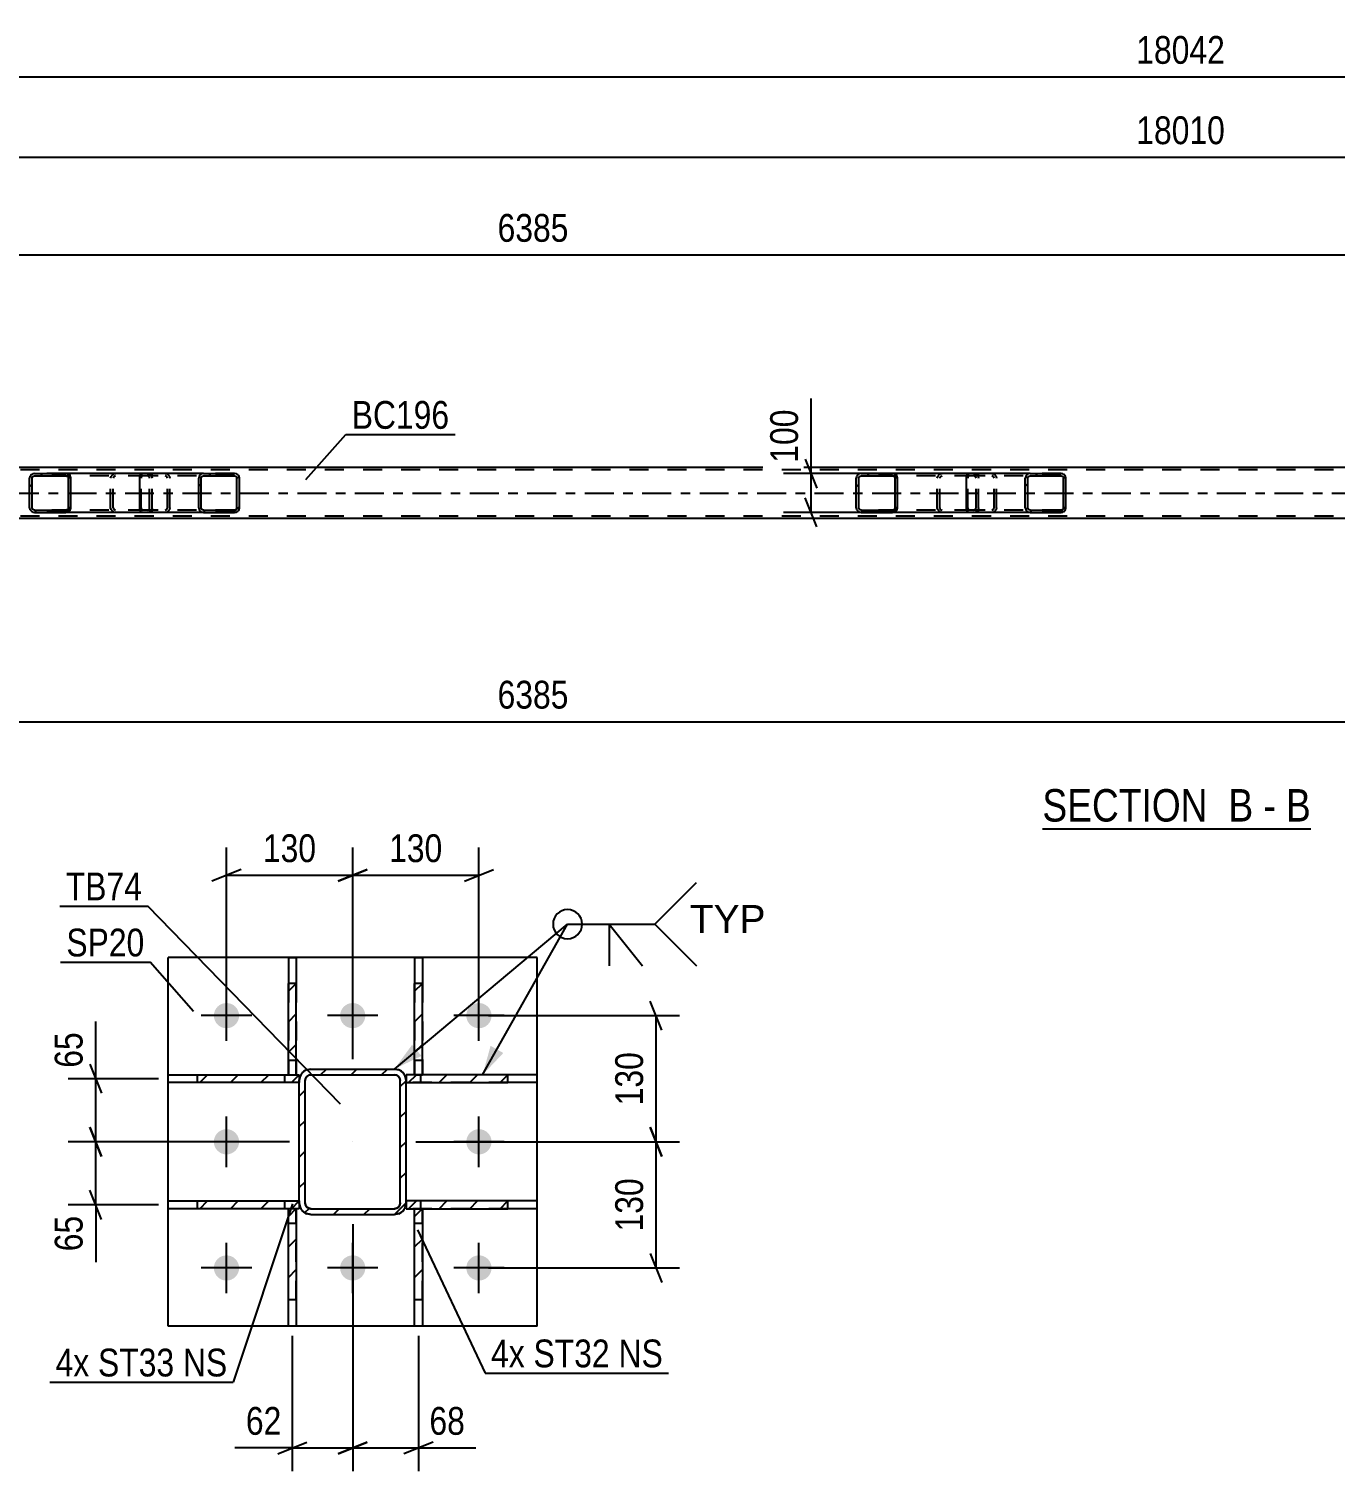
# Model space of a CAD drawing. Header units: millimetres. Extents: x 0 to 841, y 0 to 594.
# Drawn here: x 316.3 to 450.8, y 145.2 to 293.8 of the extents above; entities that cross this region are included whole.
import ezdxf

# ---------------------------------------------------------------- set-up
doc = ezdxf.new("R2010")
doc.units = ezdxf.units.MM
doc.linetypes.add('DXK_LINE_DOT2', pattern=[3.9198, 1.9599, -1.9599])
doc.linetypes.add('DXK_LINE_DOT3', pattern=[5.9187, 2.979, -0.9799, 0.9799, -0.9799])
doc.styles.add('Arial', font='ARIAL.TTF', dxfattribs={"height": 0.2})
doc.styles.add('Arial Narrow', font='ARIALN.TTF', dxfattribs={"height": 0.2})

# ---------------------------------------------------------------- blocks, each defined once
blk = doc.blocks.new('Unknown-303386140-12 - 2646')
at = {"color": 6, "linetype": 'Continuous'}
blk.add_line((420.64, 211.38), (448.29, 211.38), dxfattribs=at)
at = {"color": 0, "linetype": 'Continuous'}
for points in [[(438.75, 212.13), (438.75, 215.63), (420.64, 215.63), (420.64, 212.13)], [(442.36, 212.13), (442.36, 215.63), (439.8, 215.63), (439.8, 212.13)], [(444.68, 212.13), (444.68, 215.63), (443.41, 215.63), (443.41, 212.13)], [(448.29, 212.13), (448.29, 215.63), (445.73, 215.63), (445.73, 212.13)]]:
    blk.add_wipeout(points, dxfattribs=at)
at = {"color": 7, "linetype": 'Continuous', "style": 'Arial Narrow'}
for s, p in [('SECTION ', (420.64, 212.13)), ('B', (439.8, 212.13)), ('B', (445.73, 212.13)), ('-', (443.41, 212.13))]:
    blk.add_text(s, height=3.34, dxfattribs=at).set_placement(p)
blk = doc.blocks.new('Part-303386140-2713 - 2646')
at = {"linetype": 'Continuous'}
h = blk.add_hatch(dxfattribs=at)
h.set_pattern_fill('', scale=0.7, style=0, pattern_type=0)
h.set_pattern_definition([(45, (423.0315, 247.6885), (-1.57154, 1.57154), [])])
h.paths.add_polyline_path([(423.07, 247.5), (423.03, 247.69), (422.92, 247.84), (422.76, 247.95), (422.57, 247.98), (419.38, 247.98), (419.19, 247.95), (419.03, 247.84), (418.92, 247.69), (418.88, 247.5), (418.88, 244.46), (418.92, 244.28), (419.03, 244.13), (419.19, 244.02), (419.38, 243.98), (422.57, 243.98), (422.76, 244.02), (422.92, 244.13), (423.03, 244.28), (423.07, 244.46)])
h.paths.add_polyline_path([(422.8, 244.37), (422.74, 244.3), (422.66, 244.24), (422.57, 244.22), (419.38, 244.22), (419.29, 244.24), (419.21, 244.3), (419.15, 244.37), (419.13, 244.46), (419.13, 247.5), (419.15, 247.6), (419.21, 247.67), (419.29, 247.73), (419.38, 247.74), (422.57, 247.74), (422.66, 247.73), (422.74, 247.67), (422.8, 247.6), (422.82, 247.5), (422.82, 244.46)])
at = {"color": 2, "linetype": 'Continuous'}
for p, q in [((412.81, 247.5), (412.83, 247.69)), ((412.81, 244.46), (412.81, 247.5)), ((412.83, 247.69), (412.89, 247.84)), ((412.89, 247.84), (412.98, 247.95)), ((412.98, 247.95), (413.08, 247.98)), ((419.38, 247.98), (413.08, 247.98)), ((418.92, 247.69), (418.88, 247.5)), ((418.88, 244.46), (418.88, 247.5)), ((419.13, 247.5), (419.15, 247.6)), ((419.13, 244.46), (419.13, 247.5)), ((419.15, 247.6), (419.21, 247.67)), ((419.38, 247.98), (419.19, 247.95)), ((419.21, 247.67), (419.29, 247.73)), ((419.29, 247.73), (419.38, 247.74)), ((419.38, 247.98), (422.57, 247.98)), ((419.38, 247.74), (422.57, 247.74)), ((422.76, 247.95), (422.57, 247.98)), ((422.57, 247.74), (422.66, 247.73)), ((422.66, 247.73), (422.74, 247.67)), ((422.74, 247.67), (422.8, 247.6)), ((422.8, 247.6), (422.82, 247.5)), ((422.82, 244.46), (422.82, 247.5)), ((423.07, 247.5), (423.03, 247.69)), ((423.07, 244.46), (423.07, 247.5)), ((412.83, 244.28), (412.81, 244.46)), ((412.89, 244.13), (412.83, 244.28)), ((412.98, 244.02), (412.89, 244.13)), ((413.08, 243.98), (412.98, 244.02)), ((419.38, 243.98), (413.08, 243.98)), ((418.88, 244.46), (418.92, 244.28)), ((419.15, 244.37), (419.13, 244.46)), ((419.21, 244.3), (419.15, 244.37)), ((419.19, 244.02), (419.38, 243.98)), ((419.29, 244.24), (419.21, 244.3)), ((419.38, 244.22), (419.29, 244.24)), ((419.38, 244.22), (422.57, 244.22)), ((419.38, 243.98), (422.57, 243.98)), ((422.66, 244.24), (422.57, 244.22)), ((422.57, 243.98), (422.76, 244.02)), ((422.74, 244.3), (422.66, 244.24)), ((422.8, 244.37), (422.74, 244.3)), ((422.82, 244.46), (422.8, 244.37)), ((423.03, 244.28), (423.07, 244.46))]:
    blk.add_line(p, q, dxfattribs=at)
at = {"color": 7, "linetype": 'DXK_LINE_DOT2'}
for p, q in [((412.96, 247.6), (412.95, 247.5)), ((412.95, 244.46), (412.95, 247.5)), ((412.99, 247.67), (412.96, 247.6)), ((413.03, 247.73), (412.99, 247.67)), ((413.08, 247.74), (413.03, 247.73)), ((422.57, 247.74), (413.08, 247.74)), ((414.07, 247.74), (414.07, 247.98)), ((415.42, 247.98), (415.61, 247.95)), ((415.51, 247.73), (415.42, 247.74)), ((415.59, 247.67), (415.51, 247.73)), ((415.65, 247.6), (415.59, 247.67)), ((415.67, 247.5), (415.65, 247.6)), ((415.67, 244.46), (415.67, 247.5)), ((415.88, 247.69), (415.92, 247.5)), ((415.92, 244.46), (415.92, 247.5)), ((422.57, 247.98), (419.38, 247.98)), ((412.95, 244.46), (412.96, 244.37)), ((412.96, 244.37), (412.99, 244.3)), ((412.99, 244.3), (413.03, 244.24)), ((413.03, 244.24), (413.08, 244.22)), ((422.57, 244.22), (413.08, 244.22)), ((415.42, 243.98), (413.08, 243.98)), ((414.07, 243.98), (414.07, 244.22)), ((415.42, 244.22), (415.51, 244.24)), ((415.61, 244.02), (415.42, 243.98)), ((415.51, 244.24), (415.59, 244.3)), ((415.59, 244.3), (415.65, 244.37)), ((415.65, 244.37), (415.67, 244.46)), ((415.92, 244.46), (415.88, 244.28)), ((422.57, 243.98), (419.38, 243.98))]:
    blk.add_line(p, q, dxfattribs=at)
for centre, start, end in [((415.43, 247.49), 23.8494, 68.8059), ((415.43, 244.48), 291.1941, 336.1506)]:
    blk.add_arc(centre, 0.492, start, end, dxfattribs=at)
at = {"color": 2, "linetype": 'Continuous'}
for centre, start, end in [((419.37, 247.49), 111.1941, 156.1506), ((422.58, 247.49), 23.8494, 68.8059), ((419.37, 244.48), 203.8494, 248.8059), ((422.58, 244.48), 291.1941, 336.1506)]:
    blk.add_arc(centre, 0.492, start, end, dxfattribs=at)
blk = doc.blocks.new('Part-303386140-2718 - 2646')
at = {"color": 2, "linetype": 'Continuous'}
for p, q in [((764.21, 248.62), (95.33, 248.62)), ((495.09, 243.34), (245.69, 243.34))]:
    blk.add_line(p, q, dxfattribs=at)
at = {"color": 7, "linetype": 'DXK_LINE_DOT2'}
for p, q in [((764.21, 248.38), (95.33, 248.38)), ((764.21, 243.58), (95.33, 243.58))]:
    blk.add_line(p, q, dxfattribs=at)
at = {"color": 7, "linetype": 'DXK_LINE_DOT3'}
blk.add_line((95.33, 245.98), (764.21, 245.98), dxfattribs=at)
blk = doc.blocks.new('Part-303386140-2829 - 2646')
at = {"linetype": 'Continuous'}
h = blk.add_hatch(dxfattribs=at)
h.set_pattern_fill('', scale=0.7, style=0, pattern_type=0)
h.set_pattern_definition([(45, (320.5523, 247.6885), (-1.57154, 1.57154), [])])
h.paths.add_polyline_path([(320.59, 247.5), (320.55, 247.69), (320.44, 247.84), (320.28, 247.95), (320.08, 247.98), (316.85, 247.98), (316.65, 247.95), (316.48, 247.84), (316.37, 247.69), (316.33, 247.5), (316.33, 244.46), (316.37, 244.28), (316.48, 244.13), (316.65, 244.02), (316.85, 243.98), (320.08, 243.98), (320.28, 244.02), (320.44, 244.13), (320.55, 244.28), (320.59, 244.46)])
h.paths.add_polyline_path([(320.32, 244.37), (320.26, 244.3), (320.18, 244.24), (320.08, 244.22), (316.85, 244.22), (316.75, 244.24), (316.66, 244.3), (316.61, 244.37), (316.59, 244.46), (316.59, 247.5), (316.61, 247.6), (316.66, 247.67), (316.75, 247.73), (316.85, 247.74), (320.08, 247.74), (320.18, 247.73), (320.26, 247.67), (320.32, 247.6), (320.34, 247.5), (320.34, 244.46)])
at = {"color": 2, "linetype": 'Continuous'}
for p, q in [((316.37, 247.69), (316.33, 247.5)), ((316.33, 244.46), (316.33, 247.5)), ((316.59, 247.5), (316.61, 247.6)), ((316.59, 244.46), (316.59, 247.5)), ((316.61, 247.6), (316.66, 247.67)), ((316.85, 247.98), (316.65, 247.95)), ((316.66, 247.67), (316.75, 247.73)), ((316.75, 247.73), (316.85, 247.74)), ((316.85, 247.98), (320.08, 247.98)), ((316.85, 247.74), (320.08, 247.74)), ((327.95, 247.98), (320.08, 247.98)), ((320.28, 247.95), (320.08, 247.98)), ((320.08, 247.74), (320.18, 247.73)), ((320.18, 247.73), (320.26, 247.67)), ((320.26, 247.67), (320.32, 247.6)), ((320.32, 247.6), (320.34, 247.5)), ((320.34, 244.46), (320.34, 247.5)), ((320.59, 247.5), (320.55, 247.69)), ((320.59, 244.46), (320.59, 247.5)), ((316.33, 244.46), (316.37, 244.28)), ((316.61, 244.37), (316.59, 244.46)), ((316.66, 244.3), (316.61, 244.37)), ((316.65, 244.02), (316.85, 243.98)), ((316.75, 244.24), (316.66, 244.3)), ((316.85, 244.22), (316.75, 244.24)), ((316.85, 244.22), (320.08, 244.22)), ((316.85, 243.98), (320.08, 243.98)), ((320.18, 244.24), (320.08, 244.22)), ((320.08, 243.98), (320.28, 244.02)), ((327.95, 243.98), (320.08, 243.98)), ((320.26, 244.3), (320.18, 244.24)), ((320.32, 244.37), (320.26, 244.3)), ((320.34, 244.46), (320.32, 244.37)), ((320.55, 244.28), (320.59, 244.46))]:
    blk.add_line(p, q, dxfattribs=at)
at = {"color": 7, "linetype": 'DXK_LINE_DOT2'}
for p, q in [((320.08, 247.98), (316.85, 247.98)), ((328.43, 247.74), (316.85, 247.74)), ((324.68, 247.5), (324.72, 247.69)), ((324.68, 244.46), (324.68, 247.5)), ((324.96, 247.6), (324.94, 247.5)), ((324.94, 244.46), (324.94, 247.5)), ((325.01, 247.67), (324.96, 247.6)), ((325, 247.95), (325.19, 247.98)), ((325.1, 247.73), (325.01, 247.67)), ((325.19, 247.74), (325.1, 247.73)), ((328.43, 247.98), (327.95, 247.98)), ((328.43, 247.98), (328.63, 247.95)), ((328.53, 247.73), (328.43, 247.74)), ((328.61, 247.67), (328.53, 247.73)), ((328.67, 247.6), (328.61, 247.67)), ((328.69, 247.5), (328.67, 247.6)), ((328.69, 244.46), (328.69, 247.5)), ((328.9, 247.69), (328.94, 247.5)), ((328.94, 244.46), (328.94, 247.5)), ((328.43, 244.22), (316.85, 244.22)), ((320.08, 243.98), (316.85, 243.98)), ((324.72, 244.28), (324.68, 244.46)), ((324.94, 244.46), (324.96, 244.37)), ((324.96, 244.37), (325.01, 244.3)), ((325.19, 243.98), (325, 244.02)), ((325.01, 244.3), (325.1, 244.24)), ((325.1, 244.24), (325.19, 244.22)), ((328.43, 243.98), (327.95, 243.98)), ((328.43, 244.22), (328.53, 244.24)), ((328.63, 244.02), (328.43, 243.98)), ((328.53, 244.24), (328.61, 244.3)), ((328.61, 244.3), (328.67, 244.37)), ((328.67, 244.37), (328.69, 244.46)), ((328.94, 244.46), (328.9, 244.28))]:
    blk.add_line(p, q, dxfattribs=at)
at = {"color": 2, "linetype": 'Continuous'}
for centre, start, end in [((316.83, 247.48), 110.7584, 155.6801), ((320.1, 247.48), 24.32, 69.2417), ((316.83, 244.49), 204.32, 249.2417), ((320.1, 244.49), 290.7584, 335.6801)]:
    blk.add_arc(centre, 0.496, start, end, dxfattribs=at)
at = {"color": 7, "linetype": 'DXK_LINE_DOT2'}
for centre, start, end in [((325.18, 247.48), 110.7584, 155.6801), ((328.45, 247.48), 24.32, 69.2417), ((325.18, 244.49), 204.32, 249.2417), ((328.45, 244.49), 290.7584, 335.6801)]:
    blk.add_arc(centre, 0.496, start, end, dxfattribs=at)
blk = doc.blocks.new('Part-303386140-2853 - 2646')
at = {"linetype": 'Continuous'}
h = blk.add_hatch(dxfattribs=at)
h.set_pattern_fill('', scale=0.7, style=0, pattern_type=0)
h.set_pattern_definition([(45, (405.6865, 247.6885), (-1.57154, 1.57154), [])])
h.paths.add_polyline_path([(405.73, 247.5), (405.69, 247.69), (405.58, 247.84), (405.41, 247.95), (405.21, 247.98), (401.98, 247.98), (401.78, 247.95), (401.62, 247.84), (401.51, 247.69), (401.47, 247.5), (401.47, 244.46), (401.51, 244.28), (401.62, 244.13), (401.78, 244.02), (401.98, 243.98), (405.21, 243.98), (405.41, 244.02), (405.58, 244.13), (405.69, 244.28), (405.73, 244.46)])
h.paths.add_polyline_path([(405.45, 244.37), (405.4, 244.3), (405.31, 244.24), (405.21, 244.22), (401.98, 244.22), (401.88, 244.24), (401.8, 244.3), (401.74, 244.37), (401.72, 244.46), (401.72, 247.5), (401.74, 247.6), (401.8, 247.67), (401.88, 247.73), (401.98, 247.74), (405.21, 247.74), (405.31, 247.73), (405.4, 247.67), (405.45, 247.6), (405.47, 247.5), (405.47, 244.46)])
at = {"color": 2, "linetype": 'Continuous'}
for p, q in [((401.51, 247.69), (401.47, 247.5)), ((401.47, 244.46), (401.47, 247.5)), ((401.72, 247.5), (401.74, 247.6)), ((401.72, 244.46), (401.72, 247.5)), ((401.74, 247.6), (401.8, 247.67)), ((401.98, 247.98), (401.78, 247.95)), ((401.8, 247.67), (401.88, 247.73)), ((401.88, 247.73), (401.98, 247.74)), ((401.98, 247.98), (405.21, 247.98)), ((401.98, 247.74), (405.21, 247.74)), ((413.08, 247.98), (405.21, 247.98)), ((405.41, 247.95), (405.21, 247.98)), ((405.21, 247.74), (405.31, 247.73)), ((405.31, 247.73), (405.4, 247.67)), ((405.4, 247.67), (405.45, 247.6)), ((405.45, 247.6), (405.47, 247.5)), ((405.47, 244.46), (405.47, 247.5)), ((405.73, 247.5), (405.69, 247.69)), ((405.73, 244.46), (405.73, 247.5)), ((401.47, 244.46), (401.51, 244.28)), ((401.74, 244.37), (401.72, 244.46)), ((401.8, 244.3), (401.74, 244.37)), ((401.78, 244.02), (401.98, 243.98)), ((401.88, 244.24), (401.8, 244.3)), ((401.98, 244.22), (401.88, 244.24)), ((401.98, 244.22), (405.21, 244.22)), ((401.98, 243.98), (405.21, 243.98)), ((405.31, 244.24), (405.21, 244.22)), ((405.21, 243.98), (405.41, 244.02)), ((413.08, 243.98), (405.21, 243.98)), ((405.4, 244.3), (405.31, 244.24)), ((405.45, 244.37), (405.4, 244.3)), ((405.47, 244.46), (405.45, 244.37)), ((405.69, 244.28), (405.73, 244.46))]:
    blk.add_line(p, q, dxfattribs=at)
at = {"color": 7, "linetype": 'DXK_LINE_DOT2'}
for p, q in [((405.21, 247.98), (401.98, 247.98)), ((413.56, 247.74), (401.98, 247.74)), ((409.82, 247.5), (409.86, 247.69)), ((409.82, 244.46), (409.82, 247.5)), ((410.09, 247.6), (410.07, 247.5)), ((410.07, 244.46), (410.07, 247.5)), ((410.15, 247.67), (410.09, 247.6)), ((410.13, 247.95), (410.33, 247.98)), ((410.15, 247.67), (410.17, 247.69)), ((410.17, 247.69), (410.23, 247.73)), ((410.23, 247.73), (410.33, 247.74)), ((413.56, 247.98), (413.08, 247.98)), ((413.56, 247.98), (413.76, 247.95)), ((413.66, 247.73), (413.56, 247.74)), ((413.74, 247.67), (413.66, 247.73)), ((413.8, 247.6), (413.74, 247.67)), ((413.82, 247.5), (413.8, 247.6)), ((413.82, 244.46), (413.82, 247.5)), ((414.04, 247.69), (414.07, 247.5)), ((414.07, 244.46), (414.07, 247.5)), ((413.56, 244.22), (401.98, 244.22)), ((405.21, 243.98), (401.98, 243.98)), ((409.86, 244.28), (409.82, 244.46)), ((410.07, 244.46), (410.09, 244.37)), ((410.09, 244.37), (410.15, 244.3)), ((410.33, 243.98), (410.13, 244.02)), ((410.15, 244.3), (410.23, 244.24)), ((410.23, 244.24), (410.33, 244.22)), ((413.56, 243.98), (413.08, 243.98)), ((413.56, 244.22), (413.66, 244.24)), ((413.76, 244.02), (413.56, 243.98)), ((413.66, 244.24), (413.74, 244.3)), ((413.74, 244.3), (413.8, 244.37)), ((413.8, 244.37), (413.82, 244.46)), ((414.07, 244.46), (414.04, 244.28))]:
    blk.add_line(p, q, dxfattribs=at)
at = {"color": 2, "linetype": 'Continuous'}
for centre, start, end in [((401.96, 247.48), 110.7584, 155.6801), ((405.23, 247.48), 24.32, 69.2417), ((401.96, 244.49), 204.32, 249.2417), ((405.23, 244.49), 290.7584, 335.6801)]:
    blk.add_arc(centre, 0.496, start, end, dxfattribs=at)
at = {"color": 7, "linetype": 'DXK_LINE_DOT2'}
for centre, start, end in [((410.31, 247.48), 110.7584, 155.6801), ((413.58, 247.48), 24.32, 69.2417), ((410.31, 244.49), 204.32, 249.2417), ((413.58, 244.49), 290.7584, 335.6801)]:
    blk.add_arc(centre, 0.496, start, end, dxfattribs=at)
blk = doc.blocks.new('Part-303386140-2854 - 2646')
at = {"linetype": 'Continuous'}
h = blk.add_hatch(dxfattribs=at)
h.set_pattern_fill('', scale=0.7, style=0, pattern_type=0)
h.set_pattern_definition([(45, (337.8973, 247.6885), (-1.57154, 1.57154), [])])
h.paths.add_polyline_path([(337.94, 247.5), (337.9, 247.69), (337.79, 247.84), (337.63, 247.95), (337.43, 247.98), (334.25, 247.98), (334.06, 247.95), (333.89, 247.84), (333.78, 247.69), (333.75, 247.5), (333.75, 244.46), (333.78, 244.28), (333.89, 244.13), (334.06, 244.02), (334.25, 243.98), (337.43, 243.98), (337.63, 244.02), (337.79, 244.13), (337.9, 244.28), (337.94, 244.46)])
h.paths.add_polyline_path([(337.67, 244.37), (337.61, 244.3), (337.53, 244.24), (337.43, 244.22), (334.25, 244.22), (334.15, 244.24), (334.07, 244.3), (334.02, 244.37), (334, 244.46), (334, 247.5), (334.02, 247.6), (334.07, 247.67), (334.15, 247.73), (334.25, 247.74), (337.43, 247.74), (337.53, 247.73), (337.61, 247.67), (337.67, 247.6), (337.68, 247.5), (337.68, 244.46)])
at = {"color": 2, "linetype": 'Continuous'}
for p, q in [((327.68, 247.5), (327.7, 247.69)), ((327.68, 244.46), (327.68, 247.5)), ((327.7, 247.69), (327.76, 247.84)), ((327.76, 247.84), (327.84, 247.95)), ((327.84, 247.95), (327.95, 247.98)), ((334.25, 247.98), (327.95, 247.98)), ((333.78, 247.69), (333.75, 247.5)), ((333.75, 244.46), (333.75, 247.5)), ((334, 247.5), (334.02, 247.6)), ((334, 244.46), (334, 247.5)), ((334.02, 247.6), (334.07, 247.67)), ((334.25, 247.98), (334.06, 247.95)), ((334.07, 247.67), (334.15, 247.73)), ((334.15, 247.73), (334.25, 247.74)), ((334.25, 247.98), (337.43, 247.98)), ((334.25, 247.74), (337.43, 247.74)), ((337.63, 247.95), (337.43, 247.98)), ((337.43, 247.74), (337.53, 247.73)), ((337.53, 247.73), (337.61, 247.67)), ((337.61, 247.67), (337.67, 247.6)), ((337.67, 247.6), (337.68, 247.5)), ((337.68, 244.46), (337.68, 247.5)), ((337.94, 247.5), (337.9, 247.69)), ((337.94, 244.46), (337.94, 247.5)), ((327.7, 244.28), (327.68, 244.46)), ((327.76, 244.13), (327.7, 244.28)), ((327.84, 244.02), (327.76, 244.13)), ((327.95, 243.98), (327.84, 244.02)), ((334.25, 243.98), (327.95, 243.98)), ((333.75, 244.46), (333.78, 244.28)), ((334.02, 244.37), (334, 244.46)), ((334.07, 244.3), (334.02, 244.37)), ((334.06, 244.02), (334.25, 243.98)), ((334.15, 244.24), (334.07, 244.3)), ((334.25, 244.22), (334.15, 244.24)), ((334.25, 244.22), (337.43, 244.22)), ((334.25, 243.98), (337.43, 243.98)), ((337.53, 244.24), (337.43, 244.22)), ((337.43, 243.98), (337.63, 244.02)), ((337.61, 244.3), (337.53, 244.24)), ((337.67, 244.37), (337.61, 244.3)), ((337.68, 244.46), (337.67, 244.37)), ((337.9, 244.28), (337.94, 244.46))]:
    blk.add_line(p, q, dxfattribs=at)
at = {"color": 7, "linetype": 'DXK_LINE_DOT2'}
for p, q in [((327.82, 247.6), (327.81, 247.5)), ((327.81, 244.46), (327.81, 247.5)), ((327.85, 247.67), (327.82, 247.6)), ((327.9, 247.73), (327.85, 247.67)), ((327.95, 247.74), (327.9, 247.73)), ((337.43, 247.74), (327.95, 247.74)), ((328.94, 247.74), (328.94, 247.98)), ((330.28, 247.98), (330.47, 247.95)), ((330.38, 247.73), (330.28, 247.74)), ((330.46, 247.67), (330.38, 247.73)), ((330.51, 247.6), (330.46, 247.67)), ((330.53, 247.5), (330.51, 247.6)), ((330.53, 244.46), (330.53, 247.5)), ((330.75, 247.69), (330.79, 247.5)), ((330.79, 244.46), (330.79, 247.5)), ((337.43, 247.98), (334.25, 247.98)), ((327.81, 244.46), (327.82, 244.37)), ((327.82, 244.37), (327.85, 244.3)), ((327.85, 244.3), (327.9, 244.24)), ((327.9, 244.24), (327.95, 244.22)), ((337.43, 244.22), (327.95, 244.22)), ((330.28, 243.98), (327.95, 243.98)), ((328.94, 243.98), (328.94, 244.22)), ((330.28, 244.22), (330.38, 244.24)), ((330.47, 244.02), (330.28, 243.98)), ((330.38, 244.24), (330.46, 244.3)), ((330.46, 244.3), (330.51, 244.37)), ((330.51, 244.37), (330.53, 244.46)), ((330.79, 244.46), (330.75, 244.28)), ((337.43, 243.98), (334.25, 243.98))]:
    blk.add_line(p, q, dxfattribs=at)
for centre, start, end in [((330.3, 247.49), 23.8494, 68.8059), ((330.3, 244.48), 291.1941, 336.1506)]:
    blk.add_arc(centre, 0.492, start, end, dxfattribs=at)
at = {"color": 2, "linetype": 'Continuous'}
for centre, start, end in [((334.23, 247.49), 111.1941, 156.1506), ((337.45, 247.49), 23.8494, 68.8059), ((334.23, 244.48), 203.8494, 248.8059), ((337.45, 244.48), 291.1941, 336.1506)]:
    blk.add_arc(centre, 0.492, start, end, dxfattribs=at)
blk = doc.blocks.new('Part-303386140-4775 - 4707')
at = {"linetype": 'Continuous'}
h = blk.add_hatch(dxfattribs=at)
h.set_pattern_fill('', scale=0.7, style=0, pattern_type=0)
h.set_pattern_definition([(45, (355.106, 172.8347), (-1.57154, 1.57154), [])])
h.paths.add_polyline_path([(355.01, 172.38), (355.11, 172.83), (355.11, 185.43), (355.01, 185.89), (354.75, 186.28), (354.37, 186.54), (353.91, 186.63), (345.31, 186.63), (344.85, 186.54), (344.46, 186.28), (344.2, 185.89), (344.11, 185.43), (344.11, 172.83), (344.2, 172.38), (344.46, 171.99), (344.85, 171.73), (345.31, 171.63), (353.91, 171.63), (354.37, 171.73), (354.75, 171.99)])
h.paths.add_polyline_path([(354.14, 172.28), (353.91, 172.23), (345.31, 172.23), (345.08, 172.28), (344.88, 172.41), (344.75, 172.61), (344.71, 172.83), (344.71, 185.43), (344.75, 185.66), (344.88, 185.86), (345.08, 185.99), (345.31, 186.03), (353.91, 186.03), (354.14, 185.99), (354.33, 185.86), (354.46, 185.66), (354.51, 185.43), (354.51, 172.83), (354.46, 172.61), (354.33, 172.41)])
at = {"color": 7, "linetype": 'DXK_LINE_DOT2'}
for p, q in [((344.11, 185.43), (344.2, 185.89)), ((344.88, 185.86), (344.75, 185.66)), ((344.85, 186.54), (345.31, 186.63)), ((345.08, 185.99), (344.88, 185.86)), ((345.31, 186.03), (345.08, 185.99)), ((345.31, 186.63), (353.91, 186.63)), ((345.31, 186.03), (353.91, 186.03)), ((353.91, 186.63), (354.37, 186.54)), ((354.14, 185.99), (353.91, 186.03)), ((354.33, 185.86), (354.14, 185.99)), ((354.46, 185.66), (354.33, 185.86)), ((355.01, 185.89), (355.11, 185.43)), ((344.11, 172.83), (344.11, 185.43)), ((344.75, 185.66), (344.71, 185.43)), ((344.71, 172.83), (344.71, 185.43)), ((354.51, 185.43), (354.46, 185.66)), ((354.51, 172.83), (354.51, 185.43)), ((355.11, 172.83), (355.11, 185.43)), ((344.2, 172.38), (344.11, 172.83)), ((344.71, 172.83), (344.75, 172.61)), ((344.75, 172.61), (344.88, 172.41)), ((344.88, 172.41), (345.08, 172.28)), ((354.14, 172.28), (354.33, 172.41)), ((354.33, 172.41), (354.46, 172.61)), ((354.46, 172.61), (354.51, 172.83)), ((355.11, 172.83), (355.01, 172.38)), ((345.31, 171.63), (344.85, 171.73)), ((345.08, 172.28), (345.31, 172.23)), ((345.31, 172.23), (353.91, 172.23)), ((345.31, 171.63), (353.91, 171.63)), ((353.91, 172.23), (354.14, 172.28)), ((354.37, 171.73), (353.91, 171.63))]:
    blk.add_line(p, q, dxfattribs=at)
at = {"color": 2, "linetype": 'Continuous'}
for p, q in [((344.2, 185.89), (344.11, 185.43)), ((344.75, 185.66), (344.88, 185.86)), ((345.31, 186.63), (344.85, 186.54)), ((344.88, 185.86), (345.08, 185.99)), ((345.08, 185.99), (345.31, 186.03)), ((345.31, 186.63), (353.91, 186.63)), ((345.31, 186.03), (353.91, 186.03)), ((354.37, 186.54), (353.91, 186.63)), ((353.91, 186.03), (354.14, 185.99)), ((354.14, 185.99), (354.33, 185.86)), ((354.33, 185.86), (354.46, 185.66)), ((355.11, 185.43), (355.01, 185.89)), ((344.11, 172.83), (344.11, 185.43)), ((344.71, 185.43), (344.75, 185.66)), ((344.71, 172.83), (344.71, 185.43)), ((354.46, 185.66), (354.51, 185.43)), ((354.51, 172.83), (354.51, 185.43)), ((355.11, 172.83), (355.11, 185.43)), ((344.11, 172.83), (344.2, 172.38)), ((344.75, 172.61), (344.71, 172.83)), ((344.88, 172.41), (344.75, 172.61)), ((345.08, 172.28), (344.88, 172.41)), ((354.33, 172.41), (354.14, 172.28)), ((354.46, 172.61), (354.33, 172.41)), ((354.51, 172.83), (354.46, 172.61)), ((355.01, 172.38), (355.11, 172.83)), ((344.85, 171.73), (345.31, 171.63)), ((345.31, 172.23), (345.08, 172.28)), ((345.31, 172.23), (353.91, 172.23)), ((345.31, 171.63), (353.91, 171.63)), ((354.14, 172.28), (353.91, 172.23)), ((353.91, 171.63), (354.37, 171.73))]:
    blk.add_line(p, q, dxfattribs=at)
at = {"color": 7, "linetype": 'DXK_LINE_DOT3'}
blk.add_line((349.61, 179.13), (349.61, 179.13), dxfattribs=at)
at = {"color": 7, "linetype": 'DXK_LINE_DOT2'}
for centre, start, end in [((345.31, 185.43), 112.5, 157.5), ((353.91, 185.43), 22.5, 67.5), ((345.31, 172.83), 202.5, 247.5), ((353.91, 172.83), 292.5, 337.5)]:
    blk.add_arc(centre, 1.2, start, end, dxfattribs=at)
at = {"color": 2, "linetype": 'Continuous'}
for centre, start, end in [((345.31, 185.43), 112.5, 157.5), ((353.91, 185.43), 22.5, 67.5), ((345.31, 172.83), 202.5, 247.5), ((353.91, 172.83), 292.5, 337.5)]:
    blk.add_arc(centre, 1.2, start, end, dxfattribs=at)
blk = doc.blocks.new('Part-303386140-4716 - 4707')
at = {"linetype": 'Continuous'}
h = blk.add_hatch(dxfattribs=at)
h.set_pattern_fill('', scale=0.7, style=0, pattern_type=0)
h.set_pattern_definition([(45, (365.604, 186.0346), (-1.57154, 1.57154), [])])
h.paths.add_polyline_path([(365.6, 185.23), (365.6, 186.03), (355.11, 186.03), (355.11, 185.23)])
at = {"color": 7, "linetype": 'DXK_LINE_DOT2'}
for p, q in [((365.6, 186.03), (355.11, 186.03)), ((355.11, 186.03), (355.11, 185.23)), ((356.61, 185.23), (356.61, 186.03)), ((365.6, 185.23), (355.11, 185.23))]:
    blk.add_line(p, q, dxfattribs=at)
at = {"color": 2, "linetype": 'Continuous'}
for p, q in [((365.6, 186.03), (355.11, 186.03)), ((355.11, 186.03), (355.11, 185.23)), ((368.61, 186.03), (365.6, 186.03)), ((365.6, 185.23), (365.6, 186.03)), ((368.61, 185.23), (368.61, 186.03)), ((355.11, 185.23), (365.6, 185.23)), ((368.61, 185.23), (365.6, 185.23))]:
    blk.add_line(p, q, dxfattribs=at)
blk = doc.blocks.new('Part-303386140-4717 - 4707')
at = {"linetype": 'Continuous'}
h = blk.add_hatch(dxfattribs=at)
h.set_pattern_fill('', scale=0.7, style=0, pattern_type=0)
h.set_pattern_definition([(45, (365.604, 173.0346), (-1.57154, 1.57154), [])])
h.paths.add_polyline_path([(365.6, 172.23), (365.6, 173.03), (355.11, 173.03), (355.11, 172.23)])
at = {"color": 7, "linetype": 'DXK_LINE_DOT2'}
for p, q in [((365.6, 173.03), (355.11, 173.03)), ((355.11, 173.03), (355.11, 172.23)), ((356.61, 172.23), (356.61, 173.03)), ((365.6, 172.23), (355.11, 172.23))]:
    blk.add_line(p, q, dxfattribs=at)
at = {"color": 2, "linetype": 'Continuous'}
for p, q in [((365.6, 173.03), (355.11, 173.03)), ((355.11, 173.03), (355.11, 172.23)), ((368.61, 173.03), (365.6, 173.03)), ((365.6, 172.23), (365.6, 173.03)), ((368.61, 172.23), (368.61, 173.03)), ((355.11, 172.23), (365.6, 172.23)), ((368.61, 172.23), (365.6, 172.23))]:
    blk.add_line(p, q, dxfattribs=at)
blk = doc.blocks.new('Part-303386140-4723 - 4707')
at = {"color": 2, "linetype": 'Continuous'}
for p, q in [((330.61, 160.13), (330.61, 198.13)), ((368.61, 198.13), (330.61, 198.13)), ((368.61, 160.13), (368.61, 198.13)), ((368.61, 160.13), (330.61, 160.13))]:
    blk.add_line(p, q, dxfattribs=at)
blk = doc.blocks.new('Bolt-303386140-4730 - 4707')
at = {"linetype": 'Continuous'}
for points in [[(335.31, 192.13, -1), (337.91, 192.13, -1)], [(348.31, 192.13, -1), (350.91, 192.13, -1)], [(361.31, 192.13, -1), (363.91, 192.13, -1)], [(335.31, 179.13, -1), (337.91, 179.13, -1)], [(361.31, 179.13, -1), (363.91, 179.13, -1)], [(335.31, 166.13, -1), (337.91, 166.13, -1)], [(348.31, 166.13, -1), (350.91, 166.13, -1)], [(361.31, 166.13, -1), (363.91, 166.13, -1)]]:
    blk.add_hatch(color=1, dxfattribs=at).paths.add_polyline_path(points)
at = {"color": 1, "linetype": 'Continuous'}
for p, q in [((336.61, 189.53), (336.61, 194.73)), ((349.61, 189.53), (349.61, 194.73)), ((362.61, 189.53), (362.61, 194.73)), ((339.21, 192.13), (334.01, 192.13)), ((352.21, 192.13), (347.01, 192.13)), ((365.21, 192.13), (360.01, 192.13)), ((336.61, 176.53), (336.61, 181.73)), ((362.61, 176.53), (362.61, 181.73)), ((339.21, 179.13), (334.01, 179.13)), ((365.21, 179.13), (360.01, 179.13)), ((336.61, 163.53), (336.61, 168.73)), ((349.61, 163.53), (349.61, 168.73)), ((362.61, 163.53), (362.61, 168.73)), ((339.21, 166.13), (334.01, 166.13)), ((352.21, 166.13), (347.01, 166.13)), ((365.21, 166.13), (360.01, 166.13))]:
    blk.add_line(p, q, dxfattribs=at)
blk = doc.blocks.new('Part-303386140-4800 - 4707')
at = {"linetype": 'Continuous'}
h = blk.add_hatch(dxfattribs=at)
h.set_pattern_fill('', scale=0.7, style=0, pattern_type=0)
h.set_pattern_definition([(45, (356.7897, 195.4467), (-1.57154, 1.57154), [])])
h.paths.add_polyline_path([(356.79, 186.04), (356.79, 195.45), (355.99, 195.45), (355.99, 186.04)])
at = {"color": 2, "linetype": 'Continuous'}
for p, q in [((355.99, 198.13), (355.99, 195.45)), ((355.99, 198.13), (356.79, 198.13)), ((356.79, 198.13), (356.79, 195.45)), ((355.99, 186.04), (355.99, 195.45)), ((356.79, 195.45), (355.99, 195.45)), ((356.79, 186.04), (356.79, 195.45)), ((355.99, 186.04), (356.79, 186.04))]:
    blk.add_line(p, q, dxfattribs=at)
at = {"color": 7, "linetype": 'DXK_LINE_DOT2'}
for p, q in [((355.99, 195.45), (355.99, 186.04)), ((356.79, 195.45), (356.79, 186.04)), ((355.99, 187.54), (356.79, 187.54)), ((355.99, 186.04), (356.79, 186.04))]:
    blk.add_line(p, q, dxfattribs=at)
blk = doc.blocks.new('Part-303386140-4805 - 4707')
at = {"linetype": 'Continuous'}
h = blk.add_hatch(dxfattribs=at)
h.set_pattern_fill('', scale=0.7, style=0, pattern_type=0)
h.set_pattern_definition([(45, (343.7903, 195.4468), (-1.57154, 1.57154), [])])
h.paths.add_polyline_path([(343.79, 186.04), (343.79, 195.45), (342.99, 195.45), (342.99, 186.04)])
at = {"color": 2, "linetype": 'Continuous'}
for p, q in [((342.99, 198.13), (342.99, 195.45)), ((342.99, 198.13), (343.79, 198.13)), ((343.79, 198.13), (343.79, 195.45)), ((342.99, 186.04), (342.99, 195.45)), ((343.79, 195.45), (342.99, 195.45)), ((343.79, 186.04), (343.79, 195.45)), ((342.99, 186.04), (343.79, 186.04))]:
    blk.add_line(p, q, dxfattribs=at)
at = {"color": 7, "linetype": 'DXK_LINE_DOT2'}
for p, q in [((342.99, 195.45), (342.99, 186.04)), ((343.79, 195.45), (343.79, 186.04)), ((342.99, 187.54), (343.79, 187.54)), ((342.99, 186.04), (343.79, 186.04))]:
    blk.add_line(p, q, dxfattribs=at)
blk = doc.blocks.new('Part-303386140-4810 - 4707')
at = {"linetype": 'Continuous'}
h = blk.add_hatch(dxfattribs=at)
h.set_pattern_fill('', scale=0.7, style=0, pattern_type=0)
h.set_pattern_definition([(45, (356.7902, 172.2446), (-1.57154, 1.57154), [])])
h.paths.add_polyline_path([(356.79, 162.83), (356.79, 172.24), (355.99, 172.24), (355.99, 162.83)])
at = {"color": 7, "linetype": 'DXK_LINE_DOT2'}
for p, q in [((355.99, 170.74), (355.99, 172.24)), ((355.99, 172.24), (356.79, 172.24)), ((356.79, 162.83), (356.79, 172.24)), ((355.99, 170.74), (356.79, 170.74)), ((355.99, 162.83), (355.99, 170.74))]:
    blk.add_line(p, q, dxfattribs=at)
at = {"color": 2, "linetype": 'Continuous'}
for p, q in [((355.99, 162.83), (355.99, 172.24)), ((355.99, 172.24), (356.79, 172.24)), ((356.79, 172.24), (356.79, 162.83)), ((355.99, 160.13), (355.99, 162.83)), ((356.79, 162.83), (355.99, 162.83)), ((356.79, 162.83), (356.79, 160.13)), ((356.79, 160.13), (355.99, 160.13))]:
    blk.add_line(p, q, dxfattribs=at)
blk = doc.blocks.new('Part-303386140-4815 - 4707')
at = {"linetype": 'Continuous'}
h = blk.add_hatch(dxfattribs=at)
h.set_pattern_fill('', scale=0.7, style=0, pattern_type=0)
h.set_pattern_definition([(45, (343.7908, 172.2446), (-1.57154, 1.57154), [])])
h.paths.add_polyline_path([(343.79, 162.83), (343.79, 172.24), (342.99, 172.24), (342.99, 162.83)])
at = {"color": 7, "linetype": 'DXK_LINE_DOT2'}
for p, q in [((342.99, 170.74), (342.99, 172.24)), ((342.99, 172.24), (343.79, 172.24)), ((343.79, 162.83), (343.79, 172.24)), ((342.99, 170.74), (343.79, 170.74)), ((342.99, 162.83), (342.99, 170.74))]:
    blk.add_line(p, q, dxfattribs=at)
at = {"color": 2, "linetype": 'Continuous'}
for p, q in [((342.99, 162.83), (342.99, 172.24)), ((342.99, 172.24), (343.79, 172.24)), ((343.79, 172.24), (343.79, 162.83)), ((342.99, 160.13), (342.99, 162.83)), ((343.79, 162.83), (342.99, 162.83)), ((343.79, 162.83), (343.79, 160.13)), ((343.79, 160.13), (342.99, 160.13))]:
    blk.add_line(p, q, dxfattribs=at)
blk = doc.blocks.new('Part-303386140-4820 - 4707')
at = {"linetype": 'Continuous'}
h = blk.add_hatch(dxfattribs=at)
h.set_pattern_fill('', scale=0.7, style=0, pattern_type=0)
h.set_pattern_definition([(45, (344.1057, 186.0344), (-1.57154, 1.57154), [])])
h.paths.add_polyline_path([(344.11, 185.23), (344.11, 186.03), (333.61, 186.03), (333.61, 185.23)])
at = {"color": 2, "linetype": 'Continuous'}
for p, q in [((330.61, 185.23), (330.61, 186.03)), ((330.61, 186.03), (333.61, 186.03)), ((333.61, 186.03), (344.11, 186.03)), ((333.61, 185.23), (333.61, 186.03)), ((344.11, 186.03), (344.11, 185.23)), ((333.61, 185.23), (330.61, 185.23)), ((344.11, 185.23), (333.61, 185.23))]:
    blk.add_line(p, q, dxfattribs=at)
at = {"color": 7, "linetype": 'DXK_LINE_DOT2'}
for p, q in [((333.61, 186.03), (344.11, 186.03)), ((342.61, 185.23), (342.61, 186.03)), ((344.11, 186.03), (344.11, 185.23)), ((344.11, 185.23), (333.61, 185.23))]:
    blk.add_line(p, q, dxfattribs=at)
blk = doc.blocks.new('Part-303386140-4825 - 4707')
at = {"linetype": 'Continuous'}
h = blk.add_hatch(dxfattribs=at)
h.set_pattern_fill('', scale=0.7, style=0, pattern_type=0)
h.set_pattern_definition([(45, (344.1057, 173.0344), (-1.57154, 1.57154), [])])
h.paths.add_polyline_path([(344.11, 172.23), (344.11, 173.03), (333.61, 173.03), (333.61, 172.23)])
at = {"color": 2, "linetype": 'Continuous'}
for p, q in [((330.61, 172.23), (330.61, 173.03)), ((330.61, 173.03), (333.61, 173.03)), ((333.61, 173.03), (344.11, 173.03)), ((333.61, 172.23), (333.61, 173.03)), ((344.11, 173.03), (344.11, 172.23)), ((333.61, 172.23), (330.61, 172.23)), ((344.11, 172.23), (333.61, 172.23))]:
    blk.add_line(p, q, dxfattribs=at)
at = {"color": 7, "linetype": 'DXK_LINE_DOT2'}
for p, q in [((333.61, 173.03), (344.11, 173.03)), ((342.61, 172.23), (342.61, 173.03)), ((344.11, 173.03), (344.11, 172.23)), ((344.11, 172.23), (333.61, 172.23))]:
    blk.add_line(p, q, dxfattribs=at)
blk = doc.blocks.new('StraightDimension-303386140-2891 - 2646')
at = {"color": 7, "linetype": 'Continuous'}
blk.add_line((240.49, 270.52), (495.89, 270.52), dxfattribs=at)
at = {"color": 0}
blk.add_wipeout([(372.45, 271.27), (372.45, 275.47), (363.93, 275.47), (363.93, 271.27)], dxfattribs=at)
at = {"color": 3, "style": 'Arial Narrow'}
blk.add_text('6385', height=2.863, dxfattribs=at).set_placement((364.53, 271.87))
blk = doc.blocks.new('StraightDimension-303386140-2906 - 2646')
at = {"color": 7, "linetype": 'Continuous'}
blk.add_line((94.69, 288.86), (775.07, 288.86), dxfattribs=at)
at = {"color": 0}
blk.add_wipeout([(440.05, 289.61), (440.05, 293.81), (429.71, 293.81), (429.71, 289.61)], dxfattribs=at)
at = {"color": 3, "style": 'Arial Narrow'}
blk.add_text('18042', height=2.863, dxfattribs=at).set_placement((430.31, 290.21))
blk = doc.blocks.new('StraightDimension-303386140-2963 - 2646')
at = {"color": 7, "linetype": 'Continuous'}
blk.add_line((95.33, 280.58), (774.43, 280.58), dxfattribs=at)
at = {"color": 0}
blk.add_wipeout([(440.05, 281.33), (440.05, 285.53), (429.71, 285.53), (429.71, 281.33)], dxfattribs=at)
at = {"color": 3, "style": 'Arial Narrow'}
blk.add_text('18010', height=2.863, dxfattribs=at).set_placement((430.31, 281.93))
blk = doc.blocks.new('StraightDimension-303386140-3029 - 2646')
at = {"color": 7, "linetype": 'Continuous'}
for p, q in [((396.82, 247.98), (396.82, 255.72)), ((396.82, 247.98), (396.82, 255.72)), ((396.22, 249.48), (397.42, 246.48)), ((408.82, 247.98), (393.97, 247.98)), ((396.82, 243.98), (396.82, 247.98)), ((397.42, 242.48), (396.22, 245.48)), ((408.82, 243.98), (393.97, 243.98))]:
    blk.add_line(p, q, dxfattribs=at)
at = {"color": 0}
blk.add_wipeout([(396.07, 255.19), (391.87, 255.19), (391.87, 248.51), (396.07, 248.51)], dxfattribs=at)
at = {"color": 3, "style": 'Arial Narrow'}
blk.add_text('100', height=2.863, rotation=90.0002, dxfattribs=at).set_placement((395.47, 249.11))
blk = doc.blocks.new('StraightDimension-303386140-24041 - 2646')
at = {"color": 7, "linetype": 'Continuous'}
blk.add_line((240.49, 222.42), (495.89, 222.42), dxfattribs=at)
at = {"color": 0}
blk.add_wipeout([(372.45, 223.17), (372.45, 227.37), (363.93, 227.37), (363.93, 223.17)], dxfattribs=at)
at = {"color": 3, "style": 'Arial Narrow'}
blk.add_text('6385', height=2.863, dxfattribs=at).set_placement((364.53, 223.77))
blk = doc.blocks.new('StraightDimension-303386140-4844 - 4707')
at = {"color": 7, "linetype": 'Continuous'}
for p, q in [((322.54, 180.63), (323.74, 177.63)), ((343.11, 179.13), (320.29, 179.13)), ((323.14, 172.63), (323.14, 179.13)), ((323.74, 171.13), (322.54, 174.13)), ((329.61, 172.63), (320.29, 172.63)), ((323.14, 172.63), (323.14, 166.73)), ((323.14, 172.63), (323.14, 166.73))]:
    blk.add_line(p, q, dxfattribs=at)
at = {"color": 0}
blk.add_wipeout([(322.39, 172.11), (318.19, 172.11), (318.19, 167.25), (322.39, 167.25)], dxfattribs=at)
at = {"color": 3, "style": 'Arial Narrow'}
blk.add_text('65', height=2.863, rotation=90.0002, dxfattribs=at).set_placement((321.79, 167.85))
blk = doc.blocks.new('StraightDimension-303386140-4883 - 4707')
at = {"color": 7, "linetype": 'Continuous'}
for p, q in [((349.61, 170.63), (349.61, 145.19)), ((343.39, 159.13), (343.39, 145.19)), ((343.39, 147.59), (337.48, 147.59)), ((343.39, 147.59), (337.48, 147.59)), ((341.89, 146.99), (344.89, 148.19)), ((343.39, 147.59), (349.61, 147.59)), ((351.11, 148.19), (348.11, 146.99))]:
    blk.add_line(p, q, dxfattribs=at)
at = {"color": 0}
blk.add_wipeout([(342.87, 148.34), (342.87, 152.54), (338.01, 152.54), (338.01, 148.34)], dxfattribs=at)
at = {"color": 3, "style": 'Arial Narrow'}
blk.add_text('62', height=2.863, dxfattribs=at).set_placement((338.61, 148.94))
blk = doc.blocks.new('StraightDimension-303386140-4850 - 4707')
at = {"color": 7, "linetype": 'Continuous'}
for p, q in [((323.14, 185.63), (323.14, 191.54)), ((323.14, 185.63), (323.14, 191.54)), ((322.54, 187.13), (323.74, 184.13)), ((329.61, 185.63), (320.29, 185.63)), ((323.14, 179.13), (323.14, 185.63)), ((323.74, 177.63), (322.54, 180.63)), ((343.11, 179.13), (320.29, 179.13))]:
    blk.add_line(p, q, dxfattribs=at)
at = {"color": 0}
blk.add_wipeout([(322.39, 191.02), (318.19, 191.02), (318.19, 186.16), (322.39, 186.16)], dxfattribs=at)
at = {"color": 3, "style": 'Arial Narrow'}
blk.add_text('65', height=2.863, rotation=90.0002, dxfattribs=at).set_placement((321.79, 186.76))
blk = doc.blocks.new('StraightDimension-303386140-4857 - 4707')
at = {"color": 7, "linetype": 'Continuous'}
for p, q in [((381.46, 177.63), (380.26, 180.63)), ((356.11, 179.13), (383.26, 179.13)), ((380.86, 166.13), (380.86, 179.13)), ((380.26, 167.63), (381.46, 164.63)), ((363.61, 166.13), (383.26, 166.13))]:
    blk.add_line(p, q, dxfattribs=at)
at = {"color": 0}
blk.add_wipeout([(380.11, 175.98), (375.91, 175.98), (375.91, 169.29), (380.11, 169.29)], dxfattribs=at)
at = {"color": 3, "style": 'Arial Narrow'}
blk.add_text('130', height=2.863, rotation=90.0002, dxfattribs=at).set_placement((379.51, 169.89))
blk = doc.blocks.new('StraightDimension-303386140-4867 - 4707')
at = {"color": 7, "linetype": 'Continuous'}
for p, q in [((381.46, 190.63), (380.26, 193.63)), ((363.61, 192.13), (383.26, 192.13)), ((380.86, 179.13), (380.86, 192.13)), ((380.26, 180.63), (381.46, 177.63)), ((356.11, 179.13), (383.26, 179.13))]:
    blk.add_line(p, q, dxfattribs=at)
at = {"color": 0}
blk.add_wipeout([(380.11, 188.98), (375.91, 188.98), (375.91, 182.29), (380.11, 182.29)], dxfattribs=at)
at = {"color": 3, "style": 'Arial Narrow'}
blk.add_text('130', height=2.863, rotation=90.0002, dxfattribs=at).set_placement((379.51, 182.89))
blk = doc.blocks.new('StraightDimension-303386140-4892 - 4707')
at = {"color": 7, "linetype": 'Continuous'}
for p, q in [((349.61, 170.63), (349.61, 145.19)), ((356.39, 159.13), (356.39, 145.19)), ((348.11, 146.99), (351.11, 148.19)), ((349.61, 147.59), (356.39, 147.59)), ((357.89, 148.19), (354.89, 146.99)), ((356.39, 147.59), (362.3, 147.59)), ((356.39, 147.59), (362.3, 147.59))]:
    blk.add_line(p, q, dxfattribs=at)
at = {"color": 0}
blk.add_wipeout([(361.77, 148.34), (361.77, 152.54), (356.91, 152.54), (356.91, 148.34)], dxfattribs=at)
at = {"color": 3, "style": 'Arial Narrow'}
blk.add_text('68', height=2.863, dxfattribs=at).set_placement((357.51, 148.94))
blk = doc.blocks.new('StraightDimension-303386140-22466 - 4707')
at = {"color": 7, "linetype": 'Continuous'}
for p, q in [((349.61, 187.63), (349.61, 209.45)), ((362.61, 193.13), (362.61, 209.45)), ((351.11, 207.2), (348.11, 206)), ((349.61, 206.6), (362.61, 206.6)), ((361.11, 206), (364.11, 207.2))]:
    blk.add_line(p, q, dxfattribs=at)
at = {"color": 0}
blk.add_wipeout([(359.45, 207.35), (359.45, 211.55), (352.76, 211.55), (352.76, 207.35)], dxfattribs=at)
at = {"color": 3, "style": 'Arial Narrow'}
blk.add_text('130', height=2.863, dxfattribs=at).set_placement((353.36, 207.95))
blk = doc.blocks.new('StraightDimension-303386140-22467 - 4707')
at = {"color": 7, "linetype": 'Continuous'}
for p, q in [((336.61, 193.13), (336.61, 209.45)), ((349.61, 187.63), (349.61, 209.45)), ((338.11, 207.2), (335.11, 206)), ((336.61, 206.6), (349.61, 206.6)), ((348.11, 206), (351.11, 207.2))]:
    blk.add_line(p, q, dxfattribs=at)
at = {"color": 0}
blk.add_wipeout([(346.45, 207.35), (346.45, 211.55), (339.76, 211.55), (339.76, 207.35)], dxfattribs=at)
at = {"color": 3, "style": 'Arial Narrow'}
blk.add_text('130', height=2.863, dxfattribs=at).set_placement((340.36, 207.95))
blk = doc.blocks.new('Mark-303386140-2714 - 2646')
at = {"color": 0}
blk.add_wipeout([(359.56, 252.6), (359.56, 255.6), (349.51, 255.6), (349.51, 252.6)], dxfattribs=at)
blk.add_wipeout([(359.56, 252.6), (359.56, 255.6), (349.51, 255.6), (349.51, 252.6)], dxfattribs=at)
at = {"color": 30, "linetype": 'Continuous'}
for p, q in [((344.77, 247.37), (348.91, 252)), ((348.91, 252), (360.16, 252))]:
    blk.add_line(p, q, dxfattribs=at)
at = {"color": 3, "style": 'Arial Narrow'}
blk.add_text('BC196', height=2.863, dxfattribs=at).set_placement((349.51, 252.6))
blk = doc.blocks.new('Mark-303386140-4719 - 4707')
at = {"color": 0}
blk.add_wipeout([(328.16, 198.23), (328.16, 201.23), (320.12, 201.23), (320.12, 198.23)], dxfattribs=at)
blk.add_wipeout([(328.16, 198.23), (328.16, 201.23), (320.12, 201.23), (320.12, 198.23)], dxfattribs=at)
at = {"color": 30, "linetype": 'Continuous'}
for p in [(319.52, 197.63), (333.23, 192.55)]:
    blk.add_line(p, (328.76, 197.63), dxfattribs=at)
at = {"color": 3, "style": 'Arial Narrow'}
blk.add_text('SP20', height=2.863, dxfattribs=at).set_placement((320.12, 198.23))
blk = doc.blocks.new('Mark-303386140-4771 - 4707')
at = {"color": 0}
blk.add_wipeout([(327.91, 204.01), (327.91, 207.01), (320.06, 207.01), (320.06, 204.01)], dxfattribs=at)
blk.add_wipeout([(327.91, 204.01), (327.91, 207.01), (320.06, 207.01), (320.06, 204.01)], dxfattribs=at)
at = {"color": 30, "linetype": 'Continuous'}
for p in [(319.46, 203.41), (348.36, 183.02)]:
    blk.add_line(p, (328.51, 203.41), dxfattribs=at)
at = {"color": 3, "style": 'Arial Narrow'}
blk.add_text('TB74', height=2.863, dxfattribs=at).set_placement((320.06, 204.01))
blk = doc.blocks.new('WeldMark-303386140-4901 - 4707')
at = {"linetype": 'Continuous'}
for points in [[(356.69, 187.98), (353.91, 186.63), (355.73, 189.13)], [(365.12, 188.28), (362.99, 186.03), (363.81, 189.02)]]:
    blk.add_hatch(color=30, dxfattribs=at).paths.add_polyline_path(points)
at = {"color": 30, "linetype": 'Continuous'}
for p, q in [((353.91, 186.63), (371.74, 201.56)), ((362.99, 186.03), (371.74, 201.56)), ((371.74, 201.56), (380.74, 201.56))]:
    blk.add_line(p, q, dxfattribs=at)
at = {"color": 3, "linetype": 'Continuous'}
for q in [(379.46, 197.27), (376.03, 197.27)]:
    blk.add_line((376.03, 201.56), q, dxfattribs=at)
for start, end in [(90, 270), (270, 90)]:
    blk.add_arc((371.74, 201.56), 1.5, start, end, dxfattribs=at)
at = {"color": 0, "linetype": 'Continuous'}
blk.add_wipeout([(392.12, 200.66), (392.12, 203.66), (384.34, 203.66), (384.34, 200.66)], dxfattribs=at)
blk.add_wipeout([(392.12, 200.66), (392.12, 203.66), (384.34, 203.66), (384.34, 200.66)], dxfattribs=at)
at = {"color": 3, "linetype": 'Continuous'}
for q in [(385.03, 205.84), (385.03, 197.27)]:
    blk.add_line((380.74, 201.56), q, dxfattribs=at)
at = {"color": 3, "linetype": 'Continuous', "style": 'Arial'}
blk.add_text('TYP', height=2.865, dxfattribs=at).set_placement((384.34, 200.66))
blk = doc.blocks.new('MarkSet-303386140-22376 - 4707')
at = {"color": 0}
for points in [[(367.33, 155.89), (367.33, 158.89), (363.86, 158.89), (363.86, 155.89)], [(376.09, 155.89), (376.09, 158.89), (368.23, 158.89), (368.23, 155.89)], [(381.55, 155.89), (381.55, 158.89), (376.99, 158.89), (376.99, 155.89)]]:
    blk.add_wipeout(points, dxfattribs=at)
for points in [[(367.33, 155.89), (367.33, 158.89), (363.86, 158.89), (363.86, 155.89)], [(376.09, 155.89), (376.09, 158.89), (368.23, 158.89), (368.23, 155.89)], [(381.55, 155.89), (381.55, 158.89), (376.99, 158.89), (376.99, 155.89)]]:
    blk.add_wipeout(points, dxfattribs=at)
at = {"color": 30, "linetype": 'Continuous'}
for p, q in [((356.28, 170.06), (363.26, 155.29)), ((363.26, 155.29), (382.15, 155.29))]:
    blk.add_line(p, q, dxfattribs=at)
at = {"color": 3, "style": 'Arial Narrow'}
for s, p in [('4x', (363.86, 155.89)), ('ST32', (368.23, 155.89)), ('NS', (376.99, 155.89))]:
    blk.add_text(s, height=2.863, dxfattribs=at).set_placement(p)
blk = doc.blocks.new('MarkSet-303386140-22420 - 4707')
at = {"color": 0}
for points in [[(322.48, 154.95), (322.48, 157.95), (319.01, 157.95), (319.01, 154.95)], [(331.23, 154.95), (331.23, 157.95), (323.38, 157.95), (323.38, 154.95)], [(336.7, 154.95), (336.7, 157.95), (332.13, 157.95), (332.13, 154.95)]]:
    blk.add_wipeout(points, dxfattribs=at)
for points in [[(322.48, 154.95), (322.48, 157.95), (319.01, 157.95), (319.01, 154.95)], [(331.23, 154.95), (331.23, 157.95), (323.38, 157.95), (323.38, 154.95)], [(336.7, 154.95), (336.7, 157.95), (332.13, 157.95), (332.13, 154.95)]]:
    blk.add_wipeout(points, dxfattribs=at)
at = {"color": 30, "linetype": 'Continuous'}
for p in [(343.41, 172.74), (318.41, 154.35)]:
    blk.add_line(p, (337.3, 154.35), dxfattribs=at)
at = {"color": 3, "style": 'Arial Narrow'}
for s, p in [('4x', (319.01, 154.95)), ('ST33', (323.38, 154.95)), ('NS', (332.13, 154.95))]:
    blk.add_text(s, height=2.863, dxfattribs=at).set_placement(p)

msp = doc.modelspace()

# ---------------------------------------------------------------- block references
for name in ['StraightDimension-303386140-2891 - 2646', 'Part-303386140-2718 - 2646', 'Part-303386140-2829 - 2646', 'Part-303386140-2854 - 2646', 'Part-303386140-2853 - 2646', 'Part-303386140-2713 - 2646', 'Unknown-303386140-12 - 2646', 'Part-303386140-4723 - 4707', 'Part-303386140-4805 - 4707', 'Part-303386140-4800 - 4707', 'Bolt-303386140-4730 - 4707', 'Part-303386140-4820 - 4707', 'Part-303386140-4775 - 4707', 'Part-303386140-4716 - 4707', 'Part-303386140-4825 - 4707', 'Part-303386140-4717 - 4707', 'Part-303386140-4815 - 4707', 'Part-303386140-4810 - 4707']:
    msp.add_blockref(name, (0, 0))

# ---------------------------------------------------------------- next in the draw order: block references
for name in ['StraightDimension-303386140-2906 - 2646', 'StraightDimension-303386140-24041 - 2646', 'Mark-303386140-4719 - 4707', 'StraightDimension-303386140-4844 - 4707', 'StraightDimension-303386140-4857 - 4707']:
    msp.add_blockref(name, (0, 0))

# ---------------------------------------------------------------- next in the draw order: block references
for name in ['StraightDimension-303386140-2963 - 2646', 'StraightDimension-303386140-4867 - 4707', 'StraightDimension-303386140-4850 - 4707', 'StraightDimension-303386140-4883 - 4707']:
    msp.add_blockref(name, (0, 0))

# ---------------------------------------------------------------- next in the draw order: block references
for name in ['StraightDimension-303386140-3029 - 2646', 'Mark-303386140-2714 - 2646', 'StraightDimension-303386140-22466 - 4707', 'MarkSet-303386140-22420 - 4707', 'StraightDimension-303386140-4892 - 4707']:
    msp.add_blockref(name, (0, 0))

# ---------------------------------------------------------------- next in the draw order: block references
for name in ['StraightDimension-303386140-22467 - 4707', 'WeldMark-303386140-4901 - 4707', 'MarkSet-303386140-22376 - 4707']:
    msp.add_blockref(name, (0, 0))

# ---------------------------------------------------------------- next in the draw order: block references
msp.add_blockref('Mark-303386140-4771 - 4707', (0, 0))

doc.saveas('drawing.dxf')
